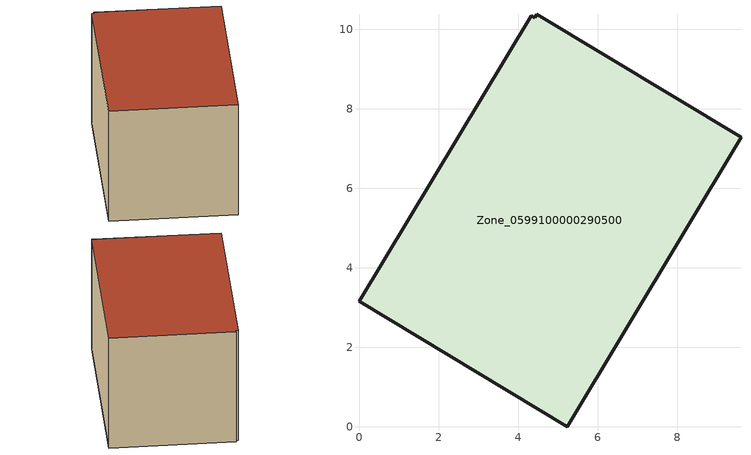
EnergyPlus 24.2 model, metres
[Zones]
Zone_0599100000290500
 floor ground (C_G): 4.46,10.39 9.6,7.29 5.23,0 0,3.16 4.32,10.35 4.41,10.3 z0
 wall outside (C_F): 5.23,0 9.6,7.29 4.46,10.39 4.41,10.3 4.32,10.35 0,3.16 5.23,0 z0:6.16
 roof outside (C_R): 9.6,7.29 4.46,10.39 4.41,10.3 4.32,10.35 0,3.16 5.23,0 z6.16
[BUILDING]
Pand.0599100000290500: North Axis=0; Terrain=City; Loads Convergence Tolerance Value=0.04; Temperature Convergence Tolerance Value=0.4; Solar Distribution=FullExterior; Maximum Number of Warmup Days=25; Minimum Number of Warmup Days=1
[Site:Location]
Rotterdam.The.Hague.AP_ZH_NLD Design_Conditions: Latitude=51.96; Longitude=4.45; Time Zone=1; Elevation=-4.5
[SITE:GROUNDTEMPERATURE:BUILDINGSURFACE]
18, 18, 18, 18, 18, 18, 18, 18, 18, 18, 18, 18
[MATERIAL] Thermal Absorptance=0.9; Solar Absorptance=0.7; Visible Absorptance=0.7
Name | Roughness | Thickness | Conductivity | Density | Specific Heat
G.TI.1946-1964 | MediumSmooth | 0.15 | 1 | 540 | 1210
F.TI.1946-1964 | Rough | 0.3 | 0.857143 | 1920 | 840
R.TI.1946-1964 | MediumRough | 0.2 | 0.277778 | 1500 | 1000
[CONSTRUCTION]
C_G: G.TI.1946-1964
C_F: F.TI.1946-1964
C_R: R.TI.1946-1964
[ZONE]
Zone_0599100000290500: Type=1; Multiplier=1; Ceiling Height=Autocalculate; Volume=Autocalculate; Floor Area=autocalculate; Part of Total Floor Area=Yes
[ZONEINFILTRATION:DESIGNFLOWRATE]
Infil_Zone_0599100000290500: Zone or ZoneList or Space or SpaceList=Zone_0599100000290500; Schedule=AlwaysOn; Design Flow Rate Calculation Method=Flow/Area; Flow Rate per Floor Area=0.003; Constant Term Coefficient=1; Temperature Term Coefficient=0; Velocity Term Coefficient=0; Velocity Squared Term Coefficient=0
[HVACTEMPLATE:ZONE:IDEALLOADSAIRSYSTEM]
Zone_0599100000290500: Maximum Heating Supply Air Temperature=50; Minimum Cooling Supply Air Temperature=13; Maximum Heating Supply Air Humidity Ratio=0.0156; Minimum Cooling Supply Air Humidity Ratio=0.0077; Heating Limit=NoLimit; Cooling Limit=NoLimit; Dehumidification Control Type=ConstantSensibleHeatRatio; Cooling Sensible Heat Ratio=0.7; Dehumidification Setpoint=60; Humidification Control Type=None; Humidification Setpoint=30; Outdoor Air Method=None; Outdoor Air Flow Rate per Person=0.00944; Outdoor Air Flow Rate per Zone Floor Area=0; Outdoor Air Flow Rate per Zone=0; Demand Controlled Ventilation Type=None; Outdoor Air Economizer Type=NoEconomizer; Heat Recovery Type=None; Sensible Heat Recovery Effectiveness=0.7; Latent Heat Recovery Effectiveness=0.65
[ZONECONTROL:THERMOSTAT]
ThermostatControl_Zone_0599100000290500: Zone or ZoneList=Zone_0599100000290500; Control Type Schedule=DualSetpointControlType; Control 1=Thermostat_Zone_0599100000290500; Temperature Difference Between Cutout And Setpoint=0
[THERMOSTATSETPOINT:DUALSETPOINT]
Thermostat_Zone_0599100000290500: Heating Setpoint Temperature Schedule=HeatingSetpoint_Zone_0599100000290500; Cooling Setpoint Temperature Schedule=CoolingSetpoint_Zone_0599100000290500
[SCHEDULE:COMPACT]
HeatingSetpoint_Zone_0599100000290500: Through: 12/31, For: AllDays, Until: 24:00, 21
CoolingSetpoint_Zone_0599100000290500: Through: 12/31, For: AllDays, Until: 24:00, 24
DualSetpointControlType: Through: 12/31, For: AllDays, Until: 24:00, 4
AlwaysOn: Through: 12/31, For: AllDays, Until: 24:00, 1
